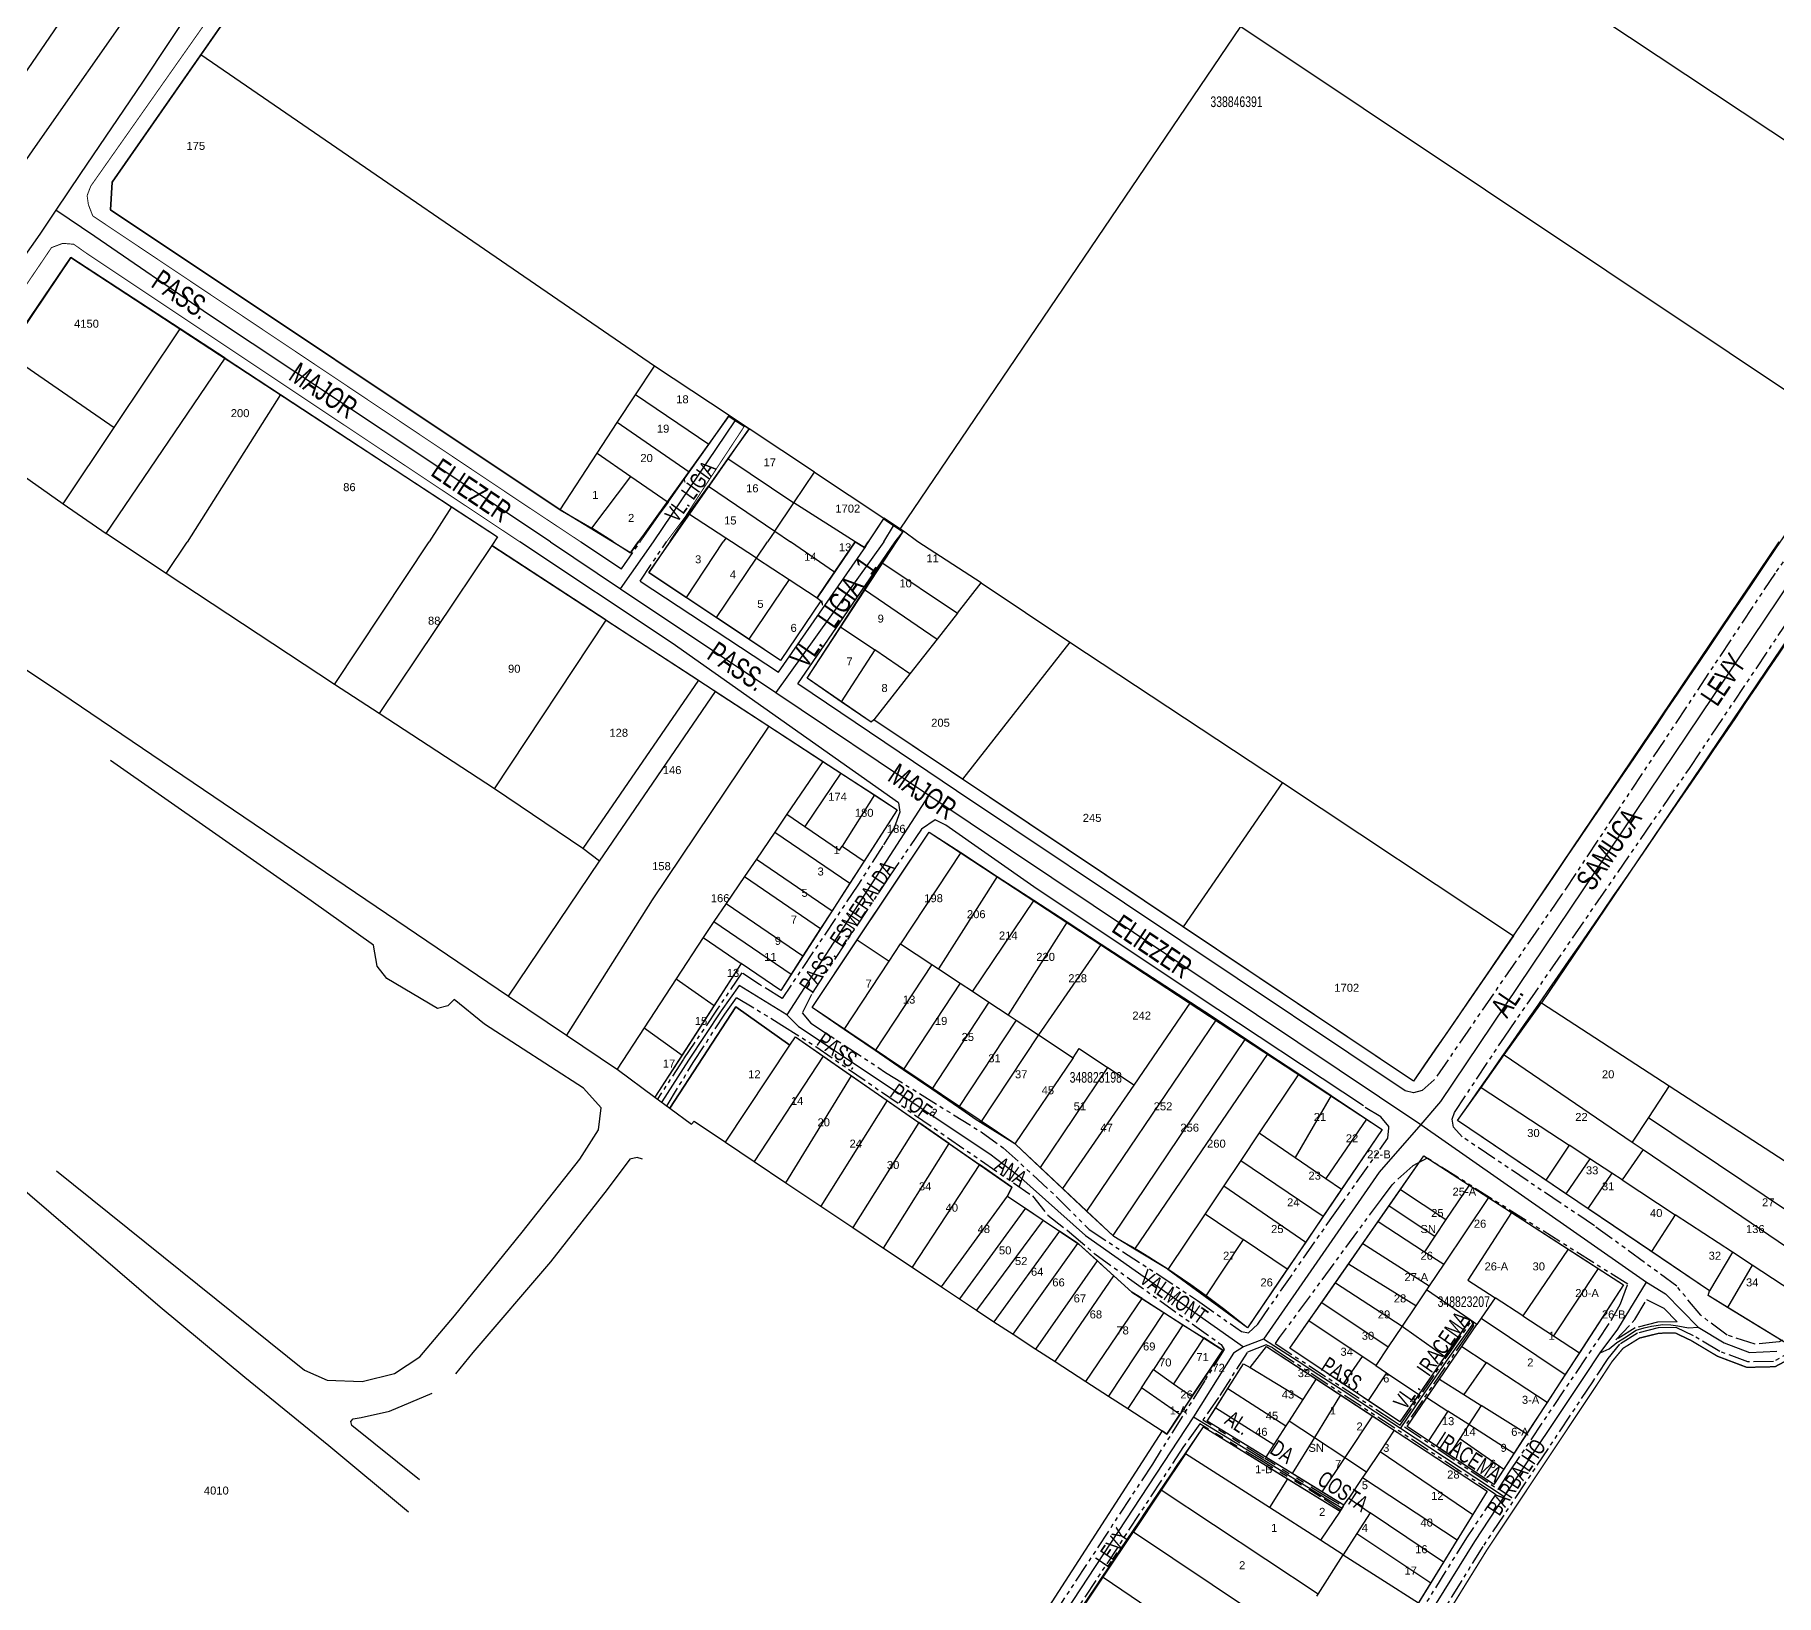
# Model space of a CAD drawing. Extents: x 203640 to 206998, y 4842129 to 4844379.
# Drawn here: x 206128.7 to 206455.1, y 4843155.6 to 4843448 of the extents above; entities that cross this region are included whole.
import ezdxf
from ezdxf.enums import TextEntityAlignment as Align

# ---------------------------------------------------------------- set-up
doc = ezdxf.new("R2010")
doc.units = 0
doc.header["$LTSCALE"] = 1.5
doc.header["$MEASUREMENT"] = 0
doc.linetypes.add('PHANTOMX2', pattern=[5, 2.5, -0.5, 0.5, -0.5, 0.5, -0.5])
doc.linetypes.add('TRACO_13', pattern=[8, 5, -1, 1, -1])
for name, color, linetype in [('CD-MALHA-LOTES', 40, 'CONTINUOUS'), ('CD_TXT_QUADRA', 7, 'CONTINUOUS'), ('LM-LIM-SETOR-FISCAL', 7, 'CONTINUOUS'), ('RU-QUADRAS', 210, 'CONTINUOUS'), ('SV-EIXO-RUA-N-PAV', 6, 'CONTINUOUS'), ('SV-EIXO-RUA-PAV', 20, 'CONTINUOUS'), ('SV-RUA-NAO-PAV-S-GUIA-C-GUIA', 7, 'PHANTOMX2'), ('SV-RUA-PAVIM-S-GUIA-C-GUIA', 7, 'CONTINUOUS'), ('SV-TXT-RUA-N-PAV-S-GUIA-C-GUIA', 7, 'CONTINUOUS'), ('SV-TXT-RUA-PAV-S-GUIA-C-GUIA', 7, 'CONTINUOUS'), ('Th_NmrPorta', 1, 'CONTINUOUS')]:
    doc.layers.add(name, color=color, linetype=linetype)
doc.styles.add('ARIAL', font='ARIAL.TTF')
doc.styles.get("Standard").update_dxf_attribs({"font": 'ARIAL.TTF'})
doc.linetypes.add('Limite', pattern='A,20,-3,[130,ltypeshp.shx,S=6.35,R=0,X=0,Y=0],-3,20', length=46)

msp = doc.modelspace()

# ---------------------------------------------------------------- linework, layer by layer
at = {"layer": 'CD-MALHA-LOTES', "linetype": 'Continuous'}
for points in [[(206225.31, 4843538.24), (206159.87, 4843444.23)], [(206490.94, 4843405.51), (206401.28, 4843464.97)], [(206290.91, 4843355.38), (206354.78, 4843449.55)], [(206354.78, 4843449.55), (206469.19, 4843373.17)], [(206159.87, 4843444.23), (206143.26, 4843420.37)], [(206244.85, 4843385.92), (206159.87, 4843444.23)], [(206143.26, 4843420.37), (206142.93, 4843415.2)], [(206142.93, 4843415.2), (206227.17, 4843358.98)], [(206135.49, 4843406.27), (206123.41, 4843388.31)], [(206155.97, 4843392.88), (206135.49, 4843406.27)], [(206143.63, 4843374.4), (206155.97, 4843392.88)], [(206164.4, 4843387.37), (206155.97, 4843392.88)], [(206123.41, 4843388.31), (206143.63, 4843374.4)], [(206142.11, 4843354.56), (206164.4, 4843387.37)], [(206164.4, 4843387.37), (206174.79, 4843380.59)], [(206241.33, 4843380.55), (206244.85, 4843385.92)], [(206258.84, 4843376.65), (206244.85, 4843385.92)], [(206174.79, 4843380.59), (206157.29, 4843352.91)], [(206174.79, 4843380.59), (206206.82, 4843359.54)], [(206237.9, 4843375.33), (206241.33, 4843380.55)], [(206255.03, 4843371.24), (206241.33, 4843380.55)], [(206255.03, 4843371.24), (206258.84, 4843376.65)], [(206258.84, 4843376.65), (206262.6, 4843374.15)], [(206113.94, 4843374.27), (206134.08, 4843360.07)], [(206134.08, 4843360.07), (206143.63, 4843374.4)], [(206234.15, 4843369.61), (206237.9, 4843375.33)], [(206251.34, 4843366.01), (206237.9, 4843375.33)], [(206262.6, 4843374.15), (206258.64, 4843368.57)], [(206274.88, 4843366.02), (206262.6, 4843374.15)], [(206227.17, 4843358.98), (206234.15, 4843369.61)], [(206234.15, 4843369.61), (206240.46, 4843365.25)], [(206251.34, 4843366.01), (206255.03, 4843371.24)], [(206247.41, 4843360.44), (206251.34, 4843366.01)], [(206258.64, 4843368.57), (206254.97, 4843363.41)], [(206258.64, 4843368.57), (206270.99, 4843360.26)], [(206270.99, 4843360.26), (206274.88, 4843366.02)], [(206274.88, 4843366.02), (206287.87, 4843357.4)], [(206233.15, 4843355.52), (206240.46, 4843365.25)], [(206240.46, 4843365.25), (206247.41, 4843360.44)], [(206251.26, 4843358.2), (206254.97, 4843363.41)], [(206254.97, 4843363.41), (206267.42, 4843354.98)], [(206134.08, 4843360.07), (206142.11, 4843354.56)], [(206206.82, 4843359.54), (206202.61, 4843352.96)], [(206206.82, 4843359.54), (206215.44, 4843353.94)], [(206247.41, 4843360.44), (206241.83, 4843352.95)], [(206267.42, 4843354.98), (206270.99, 4843360.26)], [(206282.47, 4843352.99), (206270.99, 4843360.26)], [(206227.17, 4843358.98), (206233.15, 4843355.52)], [(206247.81, 4843353.11), (206251.26, 4843358.2)], [(206258.22, 4843353.67), (206251.26, 4843358.2)], [(206287.87, 4843357.4), (206284.92, 4843352.97)], [(206287.87, 4843357.4), (206290.91, 4843355.38)], [(206144.45, 4843352.96), (206142.11, 4843354.56)], [(206153.38, 4843347.06), (206144.45, 4843352.96)], [(206153.38, 4843347.06), (206157.29, 4843352.91)], [(206184.87, 4843326.26), (206202.61, 4843352.96)], [(206215.44, 4843353.94), (206214.36, 4843352.3)], [(206237.09, 4843353.03), (206233.15, 4843355.52)], [(206237.09, 4843353.03), (206240.38, 4843350.9)], [(206240.38, 4843350.9), (206241.83, 4843352.95)], [(206247.81, 4843353.11), (206243.82, 4843347.22)], [(206250.86, 4843342.52), (206257.74, 4843352.96)], [(206258.22, 4843353.67), (206257.74, 4843352.96)], [(206259.3, 4843352.96), (206258.22, 4843353.67)], [(206263.99, 4843349.9), (206259.3, 4843352.96)], [(206263.99, 4843349.9), (206266.06, 4843352.96)], [(206267.42, 4843354.98), (206266.06, 4843352.96)], [(206267.42, 4843354.98), (206270.38, 4843352.97)], [(206278.61, 4843347.28), (206270.38, 4843352.97)], [(206278.61, 4843347.28), (206282.47, 4843352.99)], [(206282.47, 4843352.99), (206284.21, 4843351.91)], [(206284.21, 4843351.91), (206284.92, 4843352.97)], [(206289.99, 4843352.96), (206287.5, 4843349.11)], [(206289.99, 4843352.96), (206291.51, 4843354.98)], [(206291.51, 4843354.98), (206290.91, 4843355.38)], [(206294.19, 4843352.95), (206291.51, 4843354.98)], [(206306.07, 4843345.28), (206294.19, 4843352.95)], [(206405.86, 4843279.17), (206455.66, 4843352.95)], [(206469.52, 4843352.95), (206411.07, 4843266.61)], [(206214.36, 4843352.3), (206193.26, 4843320.82)], [(206235.81, 4843338.31), (206214.36, 4843352.3)], [(206256.48, 4843338.77), (206263.99, 4843349.9)], [(206263.99, 4843349.9), (206270.11, 4843345.9)], [(206096.91, 4843349.02), (206131.69, 4843326)], [(206184.87, 4843326.26), (206153.38, 4843347.06)], [(206243.82, 4843347.22), (206250.86, 4843342.52)], [(206275.37, 4843342.47), (206278.61, 4843347.28)], [(206284.21, 4843344.02), (206287.5, 4843349.11)], [(206287.5, 4843349.11), (206301.64, 4843339.62)], [(206270.11, 4843345.9), (206262.54, 4843334.73)], [(206270.11, 4843345.9), (206275.37, 4843342.47)], [(206279.71, 4843337.07), (206284.21, 4843344.02)], [(206284.21, 4843344.02), (206297.82, 4843334.75)], [(206301.64, 4843339.62), (206306.07, 4843345.28)], [(206306.07, 4843345.28), (206322.69, 4843334.2)], [(206250.86, 4843342.52), (206256.48, 4843338.77)], [(206276.04, 4843341.9), (206268.5, 4843330.76)], [(206275.37, 4843342.47), (206276.04, 4843341.9)], [(206214.89, 4843306.69), (206235.81, 4843338.31)], [(206235.81, 4843338.31), (206253.13, 4843327.03)], [(206262.54, 4843334.73), (206256.48, 4843338.77)], [(206273.45, 4843327.42), (206279.71, 4843337.07)], [(206279.71, 4843337.07), (206286.14, 4843332.72)], [(206301.64, 4843339.62), (206297.82, 4843334.75)], [(206268.5, 4843330.76), (206262.54, 4843334.73)], [(206297.82, 4843334.75), (206292.74, 4843328.26)], [(206322.69, 4843334.2), (206302.6, 4843308.52)], [(206322.69, 4843334.2), (206362.57, 4843307.86)], [(206286.14, 4843332.72), (206279.87, 4843323.02)], [(206292.74, 4843328.26), (206286.14, 4843332.72)], [(206253.13, 4843327.03), (206231.44, 4843295.48)], [(206253.13, 4843327.03), (206256.3, 4843324.96)], [(206279.87, 4843323.02), (206273.45, 4843327.42)], [(206292.74, 4843328.26), (206286, 4843319.65)], [(206131.69, 4843326), (206217.49, 4843267.82)], [(206193.26, 4843320.82), (206184.87, 4843326.26)], [(206234.59, 4843293.16), (206256.3, 4843324.96)], [(206256.3, 4843324.96), (206266.3, 4843318.45)], [(206214.89, 4843306.69), (206193.26, 4843320.82)], [(206285.47, 4843319.18), (206279.87, 4843323.02)], [(206266.3, 4843318.45), (206244.46, 4843285.87)], [(206266.3, 4843318.45), (206276.44, 4843311.84)], [(206286, 4843319.65), (206285.47, 4843319.18)], [(206302.6, 4843308.52), (206286, 4843319.65)], [(206276.44, 4843311.84), (206269.68, 4843301.92)], [(206276.44, 4843311.84), (206279.8, 4843309.65)], [(206279.8, 4843309.65), (206273.03, 4843299.63)], [(206279.8, 4843309.65), (206286.08, 4843305.55)], [(206315.23, 4843300.04), (206302.6, 4843308.52)], [(206362.57, 4843307.86), (206343.94, 4843280.8)], [(206362.57, 4843307.86), (206405.86, 4843279.17)], [(206231.44, 4843295.48), (206214.89, 4843306.69)], [(206286.08, 4843305.55), (206280.06, 4843295.96)], [(206286.08, 4843305.55), (206290.35, 4843302.77)], [(206269.68, 4843301.92), (206267.42, 4843298.6)], [(206269.68, 4843301.92), (206273.03, 4843299.63)], [(206290.35, 4843302.77), (206284.15, 4843293.16)], [(206267.42, 4843298.6), (206263.96, 4843293.51)], [(206267.42, 4843298.6), (206281.48, 4843289.02)], [(206273.03, 4843299.63), (206279.57, 4843295.17)], [(206282.87, 4843278.37), (206296.36, 4843298.57)], [(206296.36, 4843298.57), (206302.27, 4843294.73)], [(206343.94, 4843280.8), (206315.23, 4843300.04)], [(206234.59, 4843293.16), (206231.44, 4843295.48)], [(206279.57, 4843295.17), (206280.06, 4843295.96)], [(206280.06, 4843295.96), (206284.15, 4843293.16)], [(206302.27, 4843294.73), (206291, 4843277.66)], [(206302.27, 4843294.73), (206309.09, 4843290.29)], [(206217.49, 4843267.82), (206234.59, 4843293.16)], [(206263.96, 4843293.51), (206261.74, 4843290.26)], [(206263.96, 4843293.51), (206278.14, 4843283.84)], [(206284.15, 4843293.16), (206281.48, 4843289.02)], [(206261.74, 4843290.26), (206258.3, 4843285.22)], [(206261.74, 4843290.26), (206276, 4843280.52)], [(206281.48, 4843289.02), (206278.14, 4843283.84)], [(206309.09, 4843290.29), (206298.11, 4843272.96)], [(206309.09, 4843290.29), (206315.96, 4843285.82)], [(206244.46, 4843285.87), (206228.37, 4843260.52)], [(206258.3, 4843285.22), (206255.99, 4843281.84)], [(206258.3, 4843285.22), (206272.69, 4843275.39)], [(206315.96, 4843285.82), (206304.48, 4843268.75)], [(206315.96, 4843285.82), (206322.19, 4843281.76)], [(206255.99, 4843281.84), (206253.96, 4843278.86)], [(206255.99, 4843281.84), (206270.47, 4843271.95)], [(206278.14, 4843283.84), (206276, 4843280.52)], [(206322.19, 4843281.76), (206311.14, 4843264.35)], [(206322.19, 4843281.76), (206328.58, 4843277.61)], [(206253.96, 4843278.86), (206248.91, 4843271.1)], [(206253.96, 4843278.86), (206261.13, 4843273.94)], [(206276, 4843280.52), (206272.69, 4843275.39)], [(206274.42, 4843265.73), (206282.87, 4843278.37)], [(206282.87, 4843278.37), (206288.85, 4843274.4)], [(206387.13, 4843251.93), (206343.94, 4843280.8)], [(206405.86, 4843279.17), (206387.13, 4843251.93)], [(206272.69, 4843275.39), (206270.47, 4843271.95)], [(206288.85, 4843274.4), (206291, 4843277.66)], [(206291, 4843277.66), (206296.84, 4843273.8)], [(206328.58, 4843277.61), (206316.82, 4843260.6)], [(206328.58, 4843277.61), (206345.33, 4843266.71)], [(206261.13, 4843273.94), (206256.07, 4843266.12)], [(206268.52, 4843268.93), (206261.13, 4843273.94)], [(206270.47, 4843271.95), (206268.52, 4843268.93)], [(206280.41, 4843261.62), (206288.85, 4843274.4)], [(206296.84, 4843273.8), (206286.23, 4843257.64)], [(206296.84, 4843273.8), (206298.11, 4843272.96)], [(206298.11, 4843272.96), (206302.17, 4843270.28)], [(206248.91, 4843271.1), (206242.94, 4843261.93)], [(206248.91, 4843271.1), (206256.07, 4843266.12)], [(206302.17, 4843270.28), (206291.5, 4843254.03)], [(206302.17, 4843270.28), (206304.48, 4843268.75)], [(206304.48, 4843268.75), (206307.55, 4843266.73)], [(206217.49, 4843267.82), (206228.37, 4843260.52)], [(206260.09, 4843265.86), (206247.73, 4843246.88)], [(206256.07, 4843266.12), (206250.03, 4843256.79)], [(206270.26, 4843258.63), (206260.09, 4843265.86)], [(206280.41, 4843261.62), (206274.42, 4843265.73)], [(206307.55, 4843266.73), (206296.82, 4843250.39)], [(206307.55, 4843266.73), (206311.14, 4843264.35)], [(206345.33, 4843266.71), (206334.67, 4843251.17)], [(206345.33, 4843266.71), (206347.99, 4843264.98)], [(206347.99, 4843264.98), (206350.2, 4843263.51)], [(206404.11, 4843256.84), (206411.07, 4843266.61)], [(206411.07, 4843266.61), (206435, 4843251.05)], [(206242.94, 4843261.93), (206237.87, 4843254.14)], [(206242.94, 4843261.93), (206250.03, 4843256.79)], [(206286.23, 4843257.64), (206280.41, 4843261.62)], [(206312.63, 4843263.37), (206301.85, 4843246.95)], [(206311.14, 4843264.35), (206312.63, 4843263.37)], [(206312.63, 4843263.37), (206316.82, 4843260.6)], [(206350.2, 4843263.51), (206325.85, 4843227.57)], [(206350.2, 4843263.51), (206355.62, 4843259.9)], [(206228.37, 4843260.52), (206237.75, 4843254.23)], [(206258.15, 4843240.47), (206270.26, 4843258.63)], [(206270.26, 4843258.63), (206271.3, 4843260.19)], [(206271.3, 4843260.19), (206276.47, 4843256.6)], [(206316.82, 4843260.6), (206305.97, 4843244.17)], [(206316.82, 4843260.6), (206323.32, 4843256.3)], [(206355.62, 4843259.9), (206330.74, 4843222.99)], [(206355.62, 4843259.9), (206359.8, 4843257.12)], [(206250.03, 4843256.79), (206244.95, 4843248.93)], [(206276.47, 4843256.6), (206263.52, 4843236.88)], [(206276.47, 4843256.6), (206280.81, 4843253.59)], [(206291.5, 4843254.03), (206286.23, 4843257.64)], [(206323.32, 4843256.3), (206312.39, 4843240.15)], [(206323.32, 4843256.3), (206324.48, 4843258.02)], [(206324.48, 4843258.02), (206329.74, 4843254.48)], [(206359.8, 4843257.12), (206334.84, 4843220.44)], [(206359.8, 4843257.12), (206365.61, 4843253.26)], [(206399.77, 4843250.74), (206404.11, 4843256.84)], [(206404.11, 4843256.84), (206428.12, 4843240.5)], [(206237.75, 4843254.23), (206237.87, 4843254.14)], [(206237.87, 4843254.14), (206244.95, 4843248.93)], [(206269.51, 4843232.87), (206281.77, 4843252.92)], [(206280.81, 4843253.59), (206281.77, 4843252.92)], [(206281.77, 4843252.92), (206288.49, 4843248.26)], [(206296.82, 4843250.39), (206291.5, 4843254.03)], [(206329.74, 4843254.48), (206317.16, 4843235.73)], [(206334.67, 4843251.17), (206329.74, 4843254.48)], [(206365.61, 4843253.26), (206358.2, 4843242.2)], [(206365.61, 4843253.26), (206371.69, 4843249.21)], [(206244.95, 4843248.93), (206247.73, 4843246.88)], [(206301.85, 4843246.95), (206296.82, 4843250.39)], [(206334.67, 4843251.17), (206321.36, 4843231.79)], [(206371.69, 4843249.21), (206364.93, 4843237.61)], [(206371.69, 4843249.21), (206378.3, 4843244.82)], [(206395.36, 4843244.54), (206399.77, 4843250.74)], [(206399.77, 4843250.74), (206416.27, 4843239.92)], [(206435, 4843251.05), (206431.12, 4843245.09)], [(206435, 4843251.05), (206465.12, 4843231.47)], [(206247.73, 4843246.88), (206251.81, 4843243.87)], [(206288.49, 4843248.26), (206276.04, 4843228.5)], [(206288.49, 4843248.26), (206294.39, 4843244.17)], [(206305.16, 4843244.68), (206301.85, 4843246.95)], [(206251.81, 4843243.87), (206252.29, 4843244.39)], [(206252.29, 4843244.39), (206258.15, 4843240.47)], [(206294.39, 4843244.17), (206282.06, 4843224.48)], [(206299.55, 4843240.59), (206294.39, 4843244.17)], [(206305.97, 4843244.17), (206305.16, 4843244.68)], [(206312.39, 4843240.15), (206305.97, 4843244.17)], [(206358.2, 4843242.2), (206354.73, 4843237.02)], [(206358.2, 4843242.2), (206364.93, 4843237.61)], [(206378.3, 4843244.82), (206370.68, 4843233.69)], [(206381.24, 4843242.86), (206373.64, 4843231.67)], [(206378.3, 4843244.82), (206381.24, 4843242.86)], [(206411.88, 4843233.37), (206395.36, 4843244.54)], [(206431.12, 4843245.09), (206428.12, 4843240.5)], [(206431.12, 4843245.09), (206470.34, 4843218.79)], [(206258.15, 4843240.47), (206263.52, 4843236.88)], [(206287.79, 4843220.64), (206300.09, 4843240.21)], [(206300.09, 4843240.21), (206299.55, 4843240.59)], [(206300.09, 4843240.21), (206305.77, 4843236.27)], [(206312.57, 4843240.04), (206312.39, 4843240.15)], [(206317.16, 4843235.73), (206312.57, 4843240.04)], [(206416.27, 4843239.92), (206411.88, 4843233.37)], [(206420.18, 4843237.36), (206416.27, 4843239.92)], [(206430.15, 4843239.12), (206426.19, 4843233.42)], [(206428.12, 4843240.5), (206430.15, 4843239.12)], [(206430.15, 4843239.12), (206467.12, 4843213.97)], [(206263.52, 4843236.88), (206269.51, 4843232.87)], [(206305.77, 4843236.27), (206293.14, 4843217.06)], [(206311.86, 4843232.05), (206305.77, 4843236.27)], [(206321.36, 4843231.79), (206317.16, 4843235.73)], [(206354.73, 4843237.02), (206351.58, 4843232.32)], [(206354.73, 4843237.02), (206370.2, 4843226.6)], [(206364.93, 4843237.61), (206370.68, 4843233.69)], [(206384.65, 4843231.61), (206389.04, 4843237.91)], [(206389.04, 4843237.91), (206397.52, 4843232.43)], [(206420.18, 4843237.36), (206415.68, 4843230.81)], [(206424.27, 4843234.67), (206420.18, 4843237.36)], [(206269.51, 4843232.87), (206276.04, 4843228.5)], [(206351.58, 4843232.32), (206348.04, 4843227.04)], [(206351.58, 4843232.32), (206366.91, 4843221.75)], [(206370.68, 4843233.69), (206373.64, 4843231.67)], [(206397.52, 4843232.43), (206393.2, 4843225.97)], [(206397.52, 4843232.43), (206401.15, 4843230.08)], [(206415.68, 4843230.81), (206411.88, 4843233.37)], [(206424.27, 4843234.67), (206419.8, 4843228.03)], [(206426.19, 4843233.42), (206424.27, 4843234.67)], [(206426.19, 4843233.42), (206436.17, 4843226.86)], [(206298.67, 4843213.36), (206311.03, 4843230.36)], [(206311.03, 4843230.36), (206311.86, 4843232.05)], [(206311.03, 4843230.36), (206314.39, 4843228.1)], [(206325.85, 4843227.57), (206321.36, 4843231.79)], [(206373.64, 4843231.67), (206370.2, 4843226.6)], [(206382.52, 4843228.56), (206384.65, 4843231.61)], [(206384.65, 4843231.61), (206393.2, 4843225.97)], [(206401.15, 4843230.08), (206392.77, 4843217.6)], [(206401.15, 4843230.08), (206405.46, 4843227.3)], [(206419.8, 4843228.03), (206415.68, 4843230.81)], [(206276.04, 4843228.5), (206282.06, 4843224.48)], [(206314.39, 4843228.1), (206302, 4843211.14)], [(206317.68, 4843225.89), (206305.23, 4843208.97)], [(206314.39, 4843228.1), (206317.68, 4843225.89)], [(206317.68, 4843225.89), (206320.77, 4843223.8)], [(206330.74, 4843222.99), (206325.85, 4843227.57)], [(206348.04, 4843227.04), (206341.08, 4843216.64)], [(206348.04, 4843227.04), (206355.18, 4843222.23)], [(206370.2, 4843226.6), (206366.91, 4843221.75)], [(206377.6, 4843221.49), (206380.48, 4843225.62)], [(206380.48, 4843225.62), (206382.52, 4843228.56)], [(206380.48, 4843225.62), (206389.18, 4843219.95)], [(206382.52, 4843228.56), (206391.11, 4843222.84)], [(206393.2, 4843225.97), (206391.11, 4843222.84)], [(206405.46, 4843227.3), (206397.31, 4843214.64)], [(206405.46, 4843227.3), (206416.07, 4843220.44)], [(206431.73, 4843219.96), (206419.8, 4843228.03)], [(206436.17, 4843226.86), (206431.73, 4843219.96)], [(206446.87, 4843219.85), (206436.17, 4843226.86)], [(206282.06, 4843224.48), (206287.79, 4843220.64)], [(206320.77, 4843223.8), (206308.48, 4843206.8)], [(206321.89, 4843223.05), (206320.77, 4843223.8)], [(206324.2, 4843221.49), (206321.89, 4843223.05)], [(206330.93, 4843222.81), (206330.74, 4843222.99)], [(206334.84, 4843220.44), (206330.93, 4843222.81)], [(206391.11, 4843222.84), (206389.18, 4843219.95)], [(206287.79, 4843220.64), (206293.14, 4843217.06)], [(206312.07, 4843204.48), (206324.2, 4843221.49)], [(206324.38, 4843221.38), (206324.2, 4843221.49)], [(206327.87, 4843218.22), (206324.38, 4843221.38)], [(206340.95, 4843216.74), (206334.84, 4843220.44)], [(206355.18, 4843222.23), (206348.07, 4843211.5)], [(206363.45, 4843216.65), (206355.18, 4843222.23)], [(206366.91, 4843221.75), (206363.45, 4843216.65)], [(206374.91, 4843217.64), (206377.6, 4843221.49)], [(206377.6, 4843221.49), (206390.05, 4843213.55)], [(206389.18, 4843219.95), (206392.77, 4843217.6)], [(206416.07, 4843220.44), (206407.57, 4843207.95)], [(206416.07, 4843220.44), (206421.73, 4843216.78)], [(206442.58, 4843212.63), (206431.73, 4843219.96)], [(206446.87, 4843219.85), (206442.58, 4843212.63)], [(206450.6, 4843217.4), (206446.87, 4843219.85)], [(206293.14, 4843217.06), (206298.67, 4843213.36)], [(206316.35, 4843201.7), (206327.87, 4843218.22)], [(206328.92, 4843217.28), (206327.87, 4843218.22)], [(206330.95, 4843215.44), (206328.92, 4843217.28)], [(206341.08, 4843216.64), (206340.95, 4843216.74)], [(206348.07, 4843211.5), (206341.08, 4843216.64)], [(206363.45, 4843216.65), (206355.99, 4843205.67)], [(206372.47, 4843214.13), (206374.91, 4843217.64)], [(206387.56, 4843209.82), (206374.91, 4843217.64)], [(206392.77, 4843217.6), (206390.05, 4843213.55)], [(206421.73, 4843216.78), (206413.32, 4843204.2)], [(206421.73, 4843216.78), (206426.46, 4843213.72)], [(206450.6, 4843217.4), (206445.95, 4843209.5)], [(206463.64, 4843208.85), (206450.6, 4843217.4)], [(206298.67, 4843213.36), (206302, 4843211.14)], [(206319.97, 4843199.35), (206330.95, 4843215.44)], [(206334.32, 4843212.39), (206330.95, 4843215.44)], [(206369.91, 4843210.45), (206372.47, 4843214.13)], [(206372.47, 4843214.13), (206384.98, 4843205.97)], [(206389.56, 4843212.82), (206387.56, 4843209.82)], [(206390.05, 4843213.55), (206389.56, 4843212.82)], [(206397.71, 4843207.17), (206389.56, 4843212.82)], [(206397.31, 4843214.64), (206402.4, 4843211.32)], [(206426.46, 4843213.72), (206418.2, 4843201.02)], [(206442.32, 4843211.72), (206442.58, 4843212.63)], [(206302, 4843211.14), (206305.23, 4843208.97)], [(206325.71, 4843195.64), (206336.26, 4843211.16)], [(206336.26, 4843211.16), (206334.32, 4843212.39)], [(206336.26, 4843211.16), (206340.29, 4843208.59)], [(206355.99, 4843205.67), (206348.07, 4843211.5)], [(206367.51, 4843207.02), (206369.91, 4843210.45)], [(206369.91, 4843210.45), (206382.39, 4843202.12)], [(206387.56, 4843209.82), (206384.98, 4843205.97)], [(206402.4, 4843211.32), (206399.8, 4843207.51)], [(206407.57, 4843207.95), (206402.4, 4843211.32)], [(206445.95, 4843209.5), (206442.32, 4843211.72)], [(206458.76, 4843201.66), (206445.95, 4843209.5)], [(206305.23, 4843208.97), (206308.48, 4843206.8)], [(206308.48, 4843206.8), (206312.07, 4843204.48)], [(206340.29, 4843208.59), (206329.93, 4843192.91)], [(206343.9, 4843206.28), (206338.37, 4843197.88)], [(206340.29, 4843208.59), (206343.9, 4843206.28)], [(206343.9, 4843206.28), (206347.8, 4843203.79)], [(206363.92, 4843201.86), (206367.51, 4843207.02)], [(206377.48, 4843200.34), (206367.51, 4843207.02)], [(206384.98, 4843205.97), (206382.39, 4843202.12)], [(206384.98, 4843205.97), (206385.24, 4843205.79)], [(206393, 4843200.32), (206397.71, 4843207.17)], [(206396.19, 4843202.22), (206398.97, 4843206.3)], [(206398.97, 4843206.3), (206397.71, 4843207.17)], [(206399.8, 4843207.51), (206398.97, 4843206.3)], [(206399.8, 4843207.51), (206415.56, 4843196.95)], [(206407.57, 4843207.95), (206413.32, 4843204.2)], [(206312.07, 4843204.48), (206316.35, 4843201.7)], [(206347.8, 4843203.79), (206342.16, 4843195.21)], [(206351.36, 4843201.51), (206347.8, 4843203.79)], [(206385.24, 4843205.79), (206393, 4843200.32)], [(206413.32, 4843204.2), (206418.2, 4843201.02)], [(206316.35, 4843201.7), (206319.97, 4843199.35)], [(206345.58, 4843192.81), (206351.36, 4843201.51)], [(206356.51, 4843198.28), (206359.55, 4843202.22)], [(206359.55, 4843202.22), (206368.87, 4843196.16)], [(206373.93, 4843195.17), (206363.92, 4843201.86)], [(206377.48, 4843200.34), (206373.93, 4843195.17)], [(206380.04, 4843198.62), (206377.48, 4843200.34)], [(206382.39, 4843202.12), (206380.04, 4843198.62)], [(206393, 4843200.32), (206388.11, 4843193.21)], [(206391.97, 4843196.05), (206396.19, 4843202.22)], [(206396.19, 4843202.22), (206400.75, 4843199.22)], [(206418.2, 4843201.02), (206415.56, 4843196.95)], [(206319.97, 4843199.35), (206325.71, 4843195.64)], [(206336.13, 4843194.46), (206338.37, 4843197.88)], [(206338.37, 4843197.88), (206342.16, 4843195.21)], [(206352.32, 4843194.32), (206355.23, 4843198.93)], [(206355.23, 4843198.93), (206356.51, 4843198.28)], [(206356.51, 4843198.28), (206366.36, 4843192.25)], [(206382.05, 4843197.27), (206378.59, 4843192.07)], [(206380.04, 4843198.62), (206382.05, 4843197.27)], [(206382.05, 4843197.27), (206388.11, 4843193.21)], [(206400.75, 4843199.22), (206396.57, 4843193.17)], [(206412.14, 4843191.71), (206400.75, 4843199.22)], [(206415.56, 4843196.95), (206412.14, 4843191.71)], [(206325.71, 4843195.64), (206329.93, 4843192.91)], [(206329.93, 4843192.91), (206333.56, 4843190.55)], [(206336.13, 4843194.46), (206333.56, 4843190.55)], [(206343.33, 4843189.43), (206336.13, 4843194.46)], [(206342.16, 4843195.21), (206345.58, 4843192.81)], [(206350.04, 4843190.72), (206352.32, 4843194.32)], [(206352.32, 4843194.32), (206363.21, 4843187.35)], [(206368.87, 4843196.16), (206366.36, 4843192.25)], [(206373.46, 4843193.14), (206368.53, 4843185.16)], [(206368.87, 4843196.16), (206373.46, 4843193.14)], [(206373.46, 4843193.14), (206379.41, 4843189.22)], [(206378.59, 4843192.07), (206373.93, 4843195.17)], [(206388.11, 4843193.21), (206384.57, 4843188.07)], [(206389.62, 4843192.61), (206391.97, 4843196.05)], [(206391.97, 4843196.05), (206396.57, 4843193.17)], [(206396.57, 4843193.17), (206399.78, 4843191.16)], [(206333.56, 4843190.55), (206339.98, 4843186.4)], [(206345.58, 4843192.81), (206343.33, 4843189.43)], [(206348.45, 4843188.2), (206350.04, 4843190.72)], [(206350.04, 4843190.72), (206360.93, 4843183.8)], [(206366.36, 4843192.25), (206363.81, 4843188.28)], [(206384.57, 4843188.07), (206378.59, 4843192.07)], [(206385.91, 4843187.17), (206389.62, 4843192.61)], [(206389.62, 4843192.61), (206393.52, 4843190.1)], [(206393.52, 4843190.1), (206389.9, 4843184.52)], [(206397.47, 4843187.57), (206393.52, 4843190.1)], [(206399.78, 4843191.16), (206397.47, 4843187.57)], [(206408.31, 4843185.81), (206399.78, 4843191.16)], [(206412.14, 4843191.71), (206408.31, 4843185.81)], [(206339.98, 4843186.4), (206301.18, 4843126.18)], [(206339.98, 4843186.4), (206340.91, 4843185.79)], [(206340.91, 4843185.79), (206343.33, 4843189.43)], [(206344.39, 4843182.06), (206347.75, 4843187.14)], [(206347.75, 4843187.14), (206363.52, 4843177.42)], [(206359.43, 4843181.45), (206348.45, 4843188.2)], [(206363.21, 4843187.35), (206360.93, 4843183.8)], [(206363.81, 4843188.28), (206363.21, 4843187.35)], [(206363.81, 4843188.28), (206368.53, 4843185.16)], [(206379.41, 4843189.22), (206374.23, 4843181.41)], [(206379.41, 4843189.22), (206383.51, 4843186.52)], [(206383.51, 4843186.52), (206380.84, 4843182.53)], [(206383.51, 4843186.52), (206400.91, 4843175.05)], [(206389.9, 4843184.52), (206385.91, 4843187.17)], [(206397.47, 4843187.57), (206395.77, 4843184.93)], [(206405.92, 4843182.14), (206397.47, 4843187.57)], [(206360.93, 4843183.8), (206359.43, 4843181.45)], [(206368.53, 4843185.16), (206364.36, 4843178.41)], [(206368.53, 4843185.16), (206374.23, 4843181.41)], [(206393.81, 4843181.9), (206389.9, 4843184.52)], [(206395.77, 4843184.93), (206393.81, 4843181.9)], [(206395.77, 4843184.93), (206404.02, 4843179.22)], [(206408.31, 4843185.81), (206405.92, 4843182.14)], [(206344.39, 4843182.06), (206339.84, 4843175.24)], [(206360.11, 4843172.02), (206344.39, 4843182.06)], [(206364.36, 4843178.41), (206359.43, 4843181.45)], [(206374.23, 4843181.41), (206369.96, 4843174.96)], [(206374.23, 4843181.41), (206378.3, 4843178.73)], [(206380.84, 4843182.53), (206378.3, 4843178.73)], [(206380.84, 4843182.53), (206398.23, 4843170.71)], [(206402.15, 4843176.34), (206393.81, 4843181.9)], [(206405.92, 4843182.14), (206404.02, 4843179.22)], [(206363.52, 4843177.42), (206360.11, 4843172.02)], [(206363.52, 4843177.42), (206373.36, 4843171.36)], [(206369.96, 4843174.96), (206364.36, 4843178.41)], [(206377.58, 4843177.67), (206374.97, 4843173.76)], [(206378.3, 4843178.73), (206377.58, 4843177.67)], [(206377.58, 4843177.67), (206395.29, 4843165.93)], [(206404.02, 4843179.22), (206402.15, 4843176.34)], [(206339.84, 4843175.24), (206334.63, 4843167.44)], [(206369.23, 4843155.76), (206339.84, 4843175.24)], [(206374.08, 4843172.43), (206369.96, 4843174.96)], [(206374.08, 4843172.43), (206374.97, 4843173.76)], [(206374.97, 4843173.76), (206378.99, 4843171.04)], [(206400.91, 4843175.05), (206398.23, 4843170.71)], [(206369.69, 4843165.88), (206360.11, 4843172.02)], [(206373.36, 4843171.36), (206369.69, 4843165.88)], [(206373.36, 4843171.36), (206374.08, 4843172.43)], [(206378.99, 4843171.04), (206376.52, 4843167.17)], [(206392.72, 4843161.75), (206378.99, 4843171.04)], [(206398.23, 4843170.71), (206395.29, 4843165.93)], [(206328.97, 4843158.96), (206334.63, 4843167.44)], [(206334.63, 4843167.44), (206364.11, 4843147.75)], [(206376.52, 4843167.17), (206373.96, 4843163.16)], [(206376.52, 4843167.17), (206390.37, 4843157.93)], [(206373.96, 4843163.16), (206369.69, 4843165.88)], [(206395.29, 4843165.93), (206392.72, 4843161.75)], [(206369.23, 4843155.76), (206373.96, 4843163.16)], [(206373.96, 4843163.16), (206388.04, 4843154.16)], [(206392.72, 4843161.75), (206390.37, 4843157.93)], [(206323.7, 4843151.07), (206328.97, 4843158.96)], [(206328.97, 4843158.96), (206353.05, 4843142.57)], [(206390.37, 4843157.93), (206388.04, 4843154.16)], [(206369.01, 4843155.42), (206369.23, 4843155.76)]]:
    msp.add_lwpolyline(points, dxfattribs=at)
at = {"layer": 'LM-LIM-SETOR-FISCAL', "linetype": 'Limite', "ltscale": 0.1}
msp.add_lwpolyline([(206460.2, 4843201.25, 0.25, 0.25, 0), (206454.86, 4843198.4, 0.25, 0.25, 0), (206449.58, 4843198.28, 0.25, 0.25, 0), (206444.08, 4843200.36, 0.25, 0.25, 0), (206439.12, 4843203.32, 0.25, 0.25, 0), (206436.11, 4843204.75, 0.25, 0.25, 0), (206433.11, 4843204.67, 0.25, 0.25, 0), (206429.46, 4843203.77, 0.25, 0.25, 0), (206426.37, 4843201.84, 0.25, 0.25, 0), (206424.32, 4843199.37, 0.25, 0.25, 0), (206421.48, 4843195.03, 0.25, 0.25, 0), (206400.93, 4843164.16, 0.25, 0.25, 0), (206383.71, 4843136.35, 0.25, 0.25, 0)], format="xyseb", dxfattribs=at)
at = {"layer": 'RU-QUADRAS', "color": 6, "linetype": 'Continuous'}
for points in [[(206416.55, 4843519.52), (206517.91, 4843445.95, -0.003947), (206387.13, 4843251.93), (206286, 4843319.65), (206285.47, 4843319.18), (206273.45, 4843327.42), (206291.51, 4843354.98), (206287.87, 4843357.4), (206284.21, 4843351.91), (206282.47, 4843352.99), (206275.37, 4843342.47), (206276.04, 4843341.9), (206268.5, 4843330.76), (206243.82, 4843347.22), (206262.6, 4843374.15), (206258.84, 4843376.65), (206240.38, 4843350.9), (206227.17, 4843358.98), (206142.93, 4843415.2), (206143.26, 4843420.37), (206225.31, 4843538.24, -0.016377)], [(206458.76, 4843201.66), (206442.32, 4843211.72), (206442.58, 4843212.63), (206395.36, 4843244.54, 0.009561), (206526.22, 4843438.82)]]:
    msp.add_lwpolyline(points, format="xyb", dxfattribs=at)
msp.add_lwpolyline([(206084.78, 4843331.53), (206135.49, 4843406.27), (206215.44, 4843353.94), (206214.36, 4843352.3), (206290.35, 4843302.77), (206268.52, 4843268.93), (206261.13, 4843273.94), (206244.95, 4843248.93), (206247.73, 4843246.88), (206260.09, 4843265.86), (206270.26, 4843258.63), (206271.3, 4843260.19), (206311.86, 4843232.05), (206311.03, 4843230.36), (206324.38, 4843221.38), (206334.32, 4843212.39), (206351.36, 4843201.51), (206340.91, 4843185.79), (206339.98, 4843186.4), (206301.18, 4843126.18)], dxfattribs=at)
for points in [[(206274.42, 4843265.73), (206296.36, 4843298.57), (206381.24, 4843242.86), (206355.99, 4843205.67, 0.04495), (206330.93, 4843222.81), (206312.57, 4843240.04)], [(206225.09, 4843000.12), (206273.6, 4843073.16, -0.010827), (206347.75, 4843187.14), (206373.36, 4843171.36), (206374.08, 4843172.43), (206348.45, 4843188.2), (206355.23, 4843198.93), (206356.51, 4843198.28), (206359.55, 4843202.22), (206400.91, 4843175.05), (206372.67, 4843129.22), (206371.06, 4843130.31), (206334.6, 4843081.86), (206319.78, 4843054.93), (206311.84, 4843042.66), (206313.78, 4843041.2), (206274.69, 4842976.71), (206269.55, 4842980.09), (206268.76, 4842978.81), (206281.9, 4842969.6), (206278.85, 4842964.62)]]:
    msp.add_lwpolyline(points, format="xyb", close=True, dxfattribs=at)
msp.add_lwpolyline([(206363.92, 4843201.86), (206389.04, 4843237.91), (206426.46, 4843213.72), (206402.15, 4843176.34), (206385.91, 4843187.17), (206398.97, 4843206.3), (206397.71, 4843207.17), (206384.57, 4843188.07)], close=True, dxfattribs=at)
at = {"layer": 'SV-EIXO-RUA-N-PAV'}
for points in [[(206244.71, 4843352.96), (206260.01, 4843375.63)], [(206462.69, 4843352.95), (206392.2, 4843248.07), (206388.5, 4843243.82), (206380.66, 4843234.84), (206358.97, 4843203.59), (206355.23, 4843202.15), (206353.37, 4843200.93), (206345.86, 4843189.01), (206283.66, 4843094.29), (206222.74, 4843001.86)], [(206238.48, 4843344.18), (206244.71, 4843352.96)], [(206296.31, 4843305.5), (206269.68, 4843264.36), (206271.84, 4843262.14)], [(206269.68, 4843264.36), (206260.74, 4843269.82), (206257.35, 4843265.12), (206251.26, 4843255.85), (206246.22, 4843248.03)], [(206271.84, 4843262.14), (206307.71, 4843238.29), (206312.99, 4843234.28), (206325.65, 4843223.02), (206355.23, 4843202.15)], [(206388.5, 4843243.82), (206430.78, 4843214.26)], [(206381.39, 4843137.91), (206398.58, 4843165.67), (206404.1, 4843174.04), (206419.14, 4843196.58), (206422.07, 4843201.03), (206425.4, 4843205.41), (206427.68, 4843209.15), (206430.78, 4843214.26), (206434.34, 4843212.07), (206440.44, 4843205.79), (206445.3, 4843202.89), (206450.06, 4843201.09), (206455.22, 4843201.31)], [(206384.67, 4843186.82), (206388.58, 4843192.61), (206393.3, 4843199.43), (206396.25, 4843203.57), (206398.41, 4843206.65)], [(206422.07, 4843201.03), (206423.8, 4843201.74), (206425.22, 4843202.91), (206426.67, 4843203.84), (206428.83, 4843205.26), (206430.36, 4843205.66), (206431.71, 4843205.97), (206433.83, 4843206.3), (206435.33, 4843206.26), (206436.63, 4843206.07), (206438.63, 4843205.7), (206440.44, 4843205.79)], [(206404.1, 4843174.04), (206384.67, 4843186.82), (206379.98, 4843189.88), (206373.93, 4843193.88), (206369.34, 4843196.84), (206365.29, 4843199.5), (206360.96, 4843202.32), (206358.97, 4843203.59)], [(206345.86, 4843189.01), (206359.06, 4843180.97), (206369.76, 4843174.35), (206373.72, 4843171.9)]]:
    msp.add_lwpolyline(points, dxfattribs=at)
at = {"layer": 'SV-EIXO-RUA-PAV'}
for points in [[(206068.74, 4843352.97), (206081.3, 4843372.47), (206095.77, 4843394.06), (206122.5, 4843434.28), (206142.23, 4843463.21)], [(206079.93, 4843352.97), (206087.75, 4843365.23), (206098.13, 4843380.53), (206104.96, 4843392.69), (206129.28, 4843427.66), (206147.86, 4843454.16)], [(206158.93, 4843454.15), (206148.91, 4843439.13), (206137.29, 4843422.01), (206132.66, 4843415.13), (206129.65, 4843410.66), (206116.62, 4843392.13), (206102.75, 4843371.32), (206090.93, 4843352.97)], [(206225.37, 4843352.96), (206193.99, 4843373.87), (206161.3, 4843395.6), (206139.96, 4843410.21), (206132.66, 4843415.13)], [(206225.37, 4843352.96), (206238.48, 4843344.18), (206267.58, 4843324.72), (206296.31, 4843305.5), (206388.5, 4843243.82)], [(206287.87, 4843352.96), (206267.58, 4843324.72)], [(206287.87, 4843352.96), (206289.64, 4843355.99)]]:
    msp.add_lwpolyline(points, dxfattribs=at)
at = {"layer": 'SV-RUA-NAO-PAV-S-GUIA-C-GUIA', "linetype": 'TRACO_13', "const_width": 0.18, "flags": 128}
msp.add_lwpolyline([(206247.1, 4843352.96), (206250.6, 4843357.62), (206254.36, 4843363.45), (206257.74, 4843368.6), (206261.66, 4843374.55), (206258.74, 4843376.47), (206254.82, 4843370.94), (206251.06, 4843365.64), (206247.38, 4843360.38), (206242.18, 4843352.96)], dxfattribs=at)
at = {"layer": 'SV-RUA-NAO-PAV-S-GUIA-C-GUIA'}
for points in [[(206238.66, 4843347.92), (206242.18, 4843352.96)], [(206242.18, 4843345.59), (206247.1, 4843352.96)], [(206458.92, 4843352.95), (206454.86, 4843347.08), (206414.85, 4843286.82), (206390.98, 4843252.14), (206388.76, 4843250.14), (206387.08, 4843249.72)], [(206462.5, 4843207.59), (206460.3, 4843205.34), (206455.64, 4843203.09), (206451.16, 4843202.6), (206445.89, 4843204.32), (206440.93, 4843208.06), (206436.44, 4843213.51), (206421.01, 4843224.8), (206396.24, 4843241.48), (206394.61, 4843243.26), (206394.35, 4843244.8), (206394.79, 4843246.02), (206404.14, 4843260.16), (206438.81, 4843310.49), (206463.16, 4843346.93), (206467.31, 4843352.95)], [(206290.62, 4843304.08), (206290.85, 4843302.29), (206289.77, 4843299.39), (206287.66, 4843296.04), (206282.96, 4843288.63), (206268.77, 4843267.39), (206264.54, 4843270.02), (206261.23, 4843272.21), (206256.62, 4843265.41), (206250.28, 4843256.01), (206245.38, 4843248.49)], [(206299.46, 4843299.9), (206297.47, 4843300.87), (206294.89, 4843299.11), (206288.9, 4843290.34), (206274.27, 4843268.17), (206272.56, 4843264.7), (206274.19, 4843262.81), (206288.16, 4843253.56), (206306.06, 4843242.41), (206310.24, 4843239.44), (206320.2, 4843230.26), (206326.32, 4843224.11), (206346.66, 4843210.82), (206354.87, 4843204.97), (206356.18, 4843204.78), (206357.92, 4843206.4), (206372.13, 4843226.82), (206382.28, 4843241.2), (206382.5, 4843243.16), (206382.49, 4843243.41), (206381.01, 4843245.2), (206378.03, 4843246.98)], [(206247.23, 4843247.38), (206252.14, 4843255.42), (206258.06, 4843264.48), (206260.26, 4843267.59), (206268.73, 4843262.43), (206275.08, 4843258.4), (206315.68, 4843230.41), (206318.59, 4843226.83), (206322.66, 4843223.62), (206327.36, 4843219.54), (206351.07, 4843202.55), (206351.64, 4843201.63), (206348.02, 4843195.83), (206347.81, 4843195.5), (206338.17, 4843180.16), (206259.48, 4843059.99), (206221.52, 4843002.47), (206224.03, 4843000.82)], [(206427.26, 4843213.85), (206389.65, 4843237.51), (206386.96, 4843236.05), (206383.08, 4843232.5), (206381.04, 4843229.82), (206361.96, 4843203.85)], [(206404.96, 4843178.49), (206424.17, 4843207.04), (206425.9, 4843210.2), (206427.26, 4843213.85)], [(206465.9, 4843208.65), (206459.59, 4843202.06), (206454.6, 4843199.4), (206449.75, 4843199.29), (206444.52, 4843201.26), (206439.59, 4843204.2), (206436.32, 4843205.76), (206432.98, 4843205.67), (206429.07, 4843204.7), (206425.71, 4843202.6), (206423.52, 4843199.96), (206420.64, 4843195.58), (206400.09, 4843164.7), (206382.88, 4843136.9), (206370.32, 4843119.69), (206368.5, 4843117.35)], [(206393.9, 4843201.08), (206397.96, 4843206.93), (206398.37, 4843206.12)], [(206398.37, 4843206.12), (206397.23, 4843204.45)], [(206361.96, 4843203.85), (206361.19, 4843202.74), (206383.14, 4843188.43)], [(206397.23, 4843204.45), (206385.42, 4843187.16), (206403, 4843175.42), (206404.96, 4843178.49)], [(206360.75, 4843201.91), (206359.51, 4843202.49), (206355.94, 4843201.09), (206352.79, 4843196.16), (206350.56, 4843192.63), (206347.66, 4843188.45), (206349.21, 4843187.48)], [(206360.75, 4843201.91), (206361.63, 4843201.32)], [(206361.63, 4843201.32), (206402.55, 4843174.5)], [(206383.14, 4843188.43), (206384.62, 4843187.46), (206393.9, 4843201.08)], [(206348.68, 4843186.7), (206347.05, 4843187.68), (206344.01, 4843183.43), (206261.99, 4843058.33), (206224.03, 4843000.82)], [(206350.55, 4843186.65), (206351.88, 4843185.82)], [(206351.38, 4843185.09), (206350.03, 4843185.89)], [(206354.08, 4843183.47), (206352.73, 4843184.28)], [(206353.22, 4843184.99), (206354.55, 4843184.16)], [(206355.88, 4843183.33), (206359.23, 4843181.24), (206361.16, 4843180.05)], [(206360.75, 4843179.46), (206358.92, 4843180.57), (206355.43, 4843182.66)], [(206363.44, 4843177.83), (206362.09, 4843178.65)], [(206362.49, 4843179.23), (206363.83, 4843178.4)], [(206366.13, 4843176.2), (206364.78, 4843177.02)], [(206365.17, 4843177.58), (206366.5, 4843176.75)], [(206402.55, 4843174.5), (206397.14, 4843166.53), (206380, 4843138.85), (206367.55, 4843121.79), (206365.69, 4843119.4)], [(206367.84, 4843175.92), (206369.98, 4843174.61), (206373.96, 4843172.25), (206373.47, 4843171.53), (206369.57, 4843174.11), (206367.47, 4843175.39)]]:
    msp.add_lwpolyline(points, dxfattribs=at)
msp.add_lwpolyline([(206425, 4843203.41), (206428.61, 4843207.23), (206430.8, 4843210.97), (206434.02, 4843209.36), (206436.55, 4843206.82), (206432.83, 4843206.72), (206428.65, 4843205.68)], close=True, dxfattribs=at)
at = {"layer": 'SV-RUA-PAVIM-S-GUIA-C-GUIA', "const_width": 0.18}
for points in [[(206277.47, 4843616.23), (206139.23, 4843419.65)], [(206139.23, 4843419.65), (206138.54, 4843417.86)], [(206138.54, 4843417.86), (206138.78, 4843416.16), (206139.59, 4843414.06)], [(206139.59, 4843414.06), (206219.98, 4843360.3)], [(206219.98, 4843360.3), (206231.06, 4843352.96)]]:
    msp.add_lwpolyline(points, dxfattribs=at)
at = {"layer": 'SV-RUA-PAVIM-S-GUIA-C-GUIA', "linetype": 'Continuous', "const_width": 0.18, "flags": 128}
for points in [[(206094.83, 4843352.96), (206120.69, 4843391.61), (206131.86, 4843408.11), (206133.98, 4843408.91), (206136.04, 4843408.74), (206138.42, 4843407.05), (206182.43, 4843377.71), (206219.66, 4843352.96)], [(206284.92, 4843352.97), (206287.77, 4843357.24), (206290.8, 4843355.21), (206291.34, 4843354.85), (206289.99, 4843352.96)]]:
    msp.add_lwpolyline(points, dxfattribs=at)
at = {"layer": 'SV-RUA-PAVIM-S-GUIA-C-GUIA'}
for points in [[(206290.62, 4843304.08), (206248.19, 4843333.99), (206219.65, 4843352.96)], [(206231.07, 4843352.96), (206238.66, 4843347.92)], [(206242.18, 4843345.59), (206268.1, 4843328.56), (206284.47, 4843352.13), (206284.92, 4843352.97)], [(206387.08, 4843249.72), (206385.56, 4843250.11), (206301.49, 4843306.3), (206271.75, 4843326.39), (206280.38, 4843338.93), (206289.99, 4843352.96)], [(206132.79, 4843235.12), (206179.3, 4843197.73), (206183.54, 4843195.86), (206190.11, 4843195.65), (206196.15, 4843197.11), (206200.88, 4843200.27), (206207.41, 4843207.91), (206220.07, 4843223.63), (206230.9, 4843237.31), (206234.38, 4843242.77), (206234.9, 4843246.9), (206231.59, 4843250.61), (206213, 4843262.62), (206207.3, 4843267.23), (206206.15, 4843266.03), (206204.22, 4843265.55), (206194.71, 4843271.14), (206192.92, 4843273.48), (206192.19, 4843277.39), (206180.52, 4843285.7), (206142.95, 4843312.01)], [(206377.71, 4843247.31), (206346.54, 4843267.89), (206315.93, 4843288.35), (206299.46, 4843299.9)], [(206103.99, 4843244.59), (206107.08, 4843248.58), (206123.82, 4843234.03), (206152.2, 4843209.63), (206168.09, 4843196.45), (206183.81, 4843183.66), (206198.76, 4843171.18)], [(206242.62, 4843237.27), (206241.62, 4843237.58), (206240.26, 4843237.27), (206236.02, 4843231.58), (206225.41, 4843218.05), (206210.81, 4843201.05), (206207.56, 4843197.09)], [(206200.8, 4843177.18), (206188.16, 4843187.36), (206187.93, 4843188.11), (206188.41, 4843188.63), (206189.89, 4843188.89), (206195.19, 4843190.07), (206203.18, 4843193.44)]]:
    msp.add_lwpolyline(points, dxfattribs=at)

# ---------------------------------------------------------------- texts
at = {"layer": 'CD_TXT_QUADRA', "linetype": 'Continuous', "style": 'ARIAL', "width": 0.7}
for s, p in [('338846391', (206349.05, 4843434.45)), ('348823198', (206322.67, 4843251.62)), ('348823207', (206391.63, 4843209.59))]:
    msp.add_text(s, height=2, dxfattribs=at).set_placement(p)
at = {"layer": 'SV-TXT-RUA-N-PAV-S-GUIA-C-GUIA', "style": 'ARIAL', "width": 0.7}
for s, height, rotation, p in [('VL. LÍGIA', 3, 54, (206249.06, 4843356.4)), ('AL.                     SAMUCA                       LEVY', 4, 56, (206404.64, 4843263.54)), ('PASS.  ESMERALDA', 3, 56, (206274.28, 4843268.31)), ('PASS.          PROFª                  ANA', 3, 325, (206275.03, 4843258.81)), ('VALMONT', 3, 325, (206335.51, 4843214.32)), ('VL .   IRACEMA', 3, 55, (206385.6, 4843190.12)), ('PASS.                     IRACEMA', 3, 327, (206369.54, 4843197.9)), ('AL.       DA        COSTA', 3, 327, (206351.5, 4843187.83)), ('BARBALHO', 3, 56, (206403.18, 4843170.26)), ('SAMUCA                                                                         LEVY', 3, 56, (206289.5, 4843100.86))]:
    msp.add_text(s, height=height, rotation=rotation, dxfattribs=at).set_placement(p)
at = {"layer": 'SV-TXT-RUA-PAV-S-GUIA-C-GUIA', "style": 'ARIAL', "width": 0.7}
for s, rotation, p in [('PASS.                  MAJOR                 ELIEZER', 326, (206150.29, 4843400.9)), ('VL.   LÍGIA  1', 55, (206273.27, 4843329.02)), ('PASS.                           MAJOR                                  ELIEZER', 326, (206254.45, 4843331.22))]:
    msp.add_text(s, height=4, rotation=rotation, dxfattribs=at).set_placement(p)
at = {"layer": 'Th_NmrPorta', "color": 1}
for s, p in [('175', (206157.16, 4843427.17)), ('4150', (206136.09, 4843393.85)), ('18', (206248.94, 4843379.69)), ('200', (206165.46, 4843377.09)), ('19', (206245.32, 4843374.18)), ('20', (206242.22, 4843368.68)), ('17', (206265.31, 4843367.88)), ('86', (206186.53, 4843363.22)), ('16', (206262.03, 4843363.01)), ('1', (206233.19, 4843361.77)), ('1702', (206278.76, 4843359.21)), ('2', (206239.91, 4843357.46)), ('15', (206257.91, 4843356.98)), ('3', (206252.47, 4843349.7)), ('14', (206272.91, 4843350.17)), ('13', (206279.42, 4843351.95)), ('11', (206295.82, 4843349.88)), ('4', (206258.99, 4843346.86)), ('10', (206290.77, 4843345.19)), ('5', (206264.14, 4843341.35)), ('88', (206202.42, 4843338.2)), ('6', (206270.36, 4843336.85)), ('9', (206286.68, 4843338.59)), ('90', (206217.42, 4843329.2)), ('7', (206280.84, 4843330.57)), ('8', (206287.4, 4843325.59)), ('128', (206236.42, 4843317.2)), ('205', (206296.72, 4843319.08)), ('146', (206246.42, 4843310.2)), ('174', (206277.42, 4843305.2)), ('180', (206282.42, 4843302.2)), ('245', (206325.13, 4843301.25)), ('186', (206288.42, 4843299.2)), ('1', (206278.42, 4843295.2)), ('158', (206244.42, 4843292.2)), ('3', (206275.42, 4843291.2)), ('5', (206272.42, 4843287.2)), ('166', (206255.42, 4843286.2)), ('198', (206295.42, 4843286.2)), ('7', (206270.42, 4843282.2)), ('206', (206303.42, 4843283.2)), ('9', (206267.42, 4843278.2)), ('214', (206309.42, 4843279.2)), ('11', (206265.42, 4843275.2)), ('220', (206316.42, 4843275.2)), ('13', (206258.42, 4843272.2)), ('228', (206322.42, 4843271.2)), ('7', (206284.42, 4843270.2)), ('13', (206291.42, 4843267.2)), ('1702', (206372.27, 4843269.41)), ('242', (206334.42, 4843264.2)), ('15', (206252.42, 4843263.2)), ('19', (206297.42, 4843263.2)), ('25', (206302.42, 4843260.2)), ('17', (206246.42, 4843255.2)), ('31', (206307.42, 4843256.2)), ('12', (206262.42, 4843253.2)), ('37', (206312.42, 4843253.2)), ('20', (206422.42, 4843253.2)), ('14', (206270.42, 4843248.2)), ('45', (206317.42, 4843250.2)), ('51', (206323.42, 4843247.2)), ('252', (206338.42, 4843247.2)), ('21', (206368.42, 4843245.2)), ('22', (206417.42, 4843245.2)), ('20', (206275.42, 4843244.2)), ('47', (206328.42, 4843243.2)), ('256', (206343.42, 4843243.2)), ('22', (206374.42, 4843241.2)), ('30', (206408.42, 4843242.2)), ('24', (206281.42, 4843240.2)), ('260', (206348.42, 4843240.2)), ('22-B', (206378.42, 4843238.2)), ('30', (206288.42, 4843236.2)), ('33', (206419.42, 4843235.2)), ('34', (206294.42, 4843232.2)), ('23', (206367.42, 4843234.2)), ('31', (206422.42, 4843232.2)), ('40', (206299.42, 4843228.2)), ('24', (206363.42, 4843229.2)), ('25-A', (206394.42, 4843231.2)), ('27', (206452.42, 4843229.2)), ('25', (206390.42, 4843227.2)), ('26', (206398.42, 4843225.2)), ('40', (206431.42, 4843227.2)), ('48', (206305.42, 4843224.2)), ('25', (206360.42, 4843224.2)), ('SN', (206388.42, 4843224.2)), ('136', (206449.42, 4843224.2)), ('50', (206309.42, 4843220.2)), ('27', (206351.42, 4843219.2)), ('26', (206388.42, 4843219.2)), ('32', (206442.42, 4843219.2)), ('52', (206312.42, 4843218.2)), ('64', (206315.42, 4843216.2)), ('27-A', (206385.42, 4843215.2)), ('26-A', (206400.42, 4843217.2)), ('30', (206409.42, 4843217.2)), ('66', (206319.42, 4843214.2)), ('26', (206358.42, 4843214.2)), ('20-A', (206417.42, 4843212.2)), ('34', (206449.42, 4843214.2)), ('67', (206323.42, 4843211.2)), ('28', (206383.42, 4843211.2)), ('68', (206326.42, 4843208.2)), ('78', (206331.42, 4843205.2)), ('29', (206380.42, 4843208.2)), ('26-B', (206422.42, 4843208.2)), ('69', (206336.42, 4843202.2)), ('30', (206377.42, 4843204.2)), ('1', (206412.42, 4843204.2)), ('70', (206339.42, 4843199.2)), ('71', (206346.42, 4843200.2)), ('34', (206373.42, 4843201.2)), ('2', (206408.42, 4843199.2)), ('72', (206349.42, 4843198.2)), ('32', (206365.42, 4843197.2)), ('6', (206381.42, 4843196.2)), ('26', (206343.42, 4843193.2)), ('43', (206362.42, 4843193.2)), ('4', (206386.42, 4843192.2)), ('3-A', (206407.42, 4843192.2)), ('1-A', (206341.42, 4843190.2)), ('45', (206359.42, 4843189.2)), ('1', (206371.42, 4843190.2)), ('46', (206357.42, 4843186.2)), ('2', (206376.42, 4843187.2)), ('13', (206392.42, 4843188.2)), ('14', (206396.42, 4843186.2)), ('6-A', (206405.42, 4843186.2)), ('SN', (206367.42, 4843183.2)), ('3', (206381.42, 4843183.2)), ('9', (206403.42, 4843183.2)), ('1-B', (206357.42, 4843179.2)), ('7', (206372.42, 4843180.2)), ('6', (206401.42, 4843180.2)), ('5', (206377.42, 4843176.2)), ('28', (206393.42, 4843178.2)), ('4010', (206160.42, 4843175.2)), ('12', (206390.42, 4843174.2)), ('2', (206369.42, 4843171.2)), ('1', (206360.42, 4843168.2)), ('4', (206377.42, 4843168.2)), ('40', (206388.42, 4843169.2)), ('16', (206387.42, 4843164.2)), ('2', (206354.42, 4843161.2)), ('17', (206385.42, 4843160.2))]:
    msp.add_text(s, height=1.5, dxfattribs=at).set_placement(p, align=Align.MIDDLE_LEFT)

doc.saveas('drawing.dxf')
